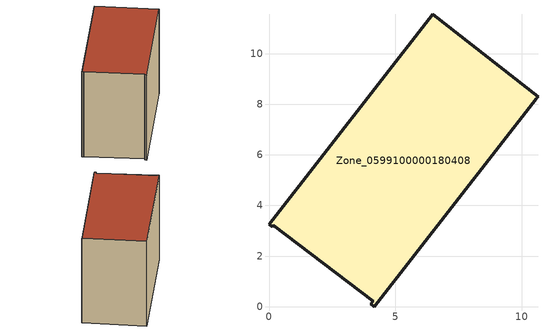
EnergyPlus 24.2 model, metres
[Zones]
Zone_0599100000180408
 floor ground (C_G): 0.12,3.16 0,3.26 6.49,11.56 10.64,8.31 10.57,8.22 4.17,0 4.03,0.11 4.12,0.22 0.16,3.21 z3.56
 wall outside (C_F): 0,3.26 0.12,3.16 0.16,3.21 4.12,0.22 4.03,0.11 4.17,0 10.57,8.22 10.64,8.31 6.49,11.56 0,3.26 z3.56:11.56
 roof outside (C_R): 10.64,8.31 6.49,11.56 0,3.26 0.12,3.16 0.16,3.21 4.12,0.22 4.03,0.11 4.17,0 10.57,8.22 z11.56
[BUILDING]
Pand.0599100000180408: North Axis=0; Terrain=City; Loads Convergence Tolerance Value=0.04; Temperature Convergence Tolerance Value=0.4; Solar Distribution=FullExterior; Maximum Number of Warmup Days=25; Minimum Number of Warmup Days=1
[Site:Location]
Rotterdam.The.Hague.AP_ZH_NLD Design_Conditions: Latitude=51.96; Longitude=4.45; Time Zone=1; Elevation=-4.5
[SITE:GROUNDTEMPERATURE:BUILDINGSURFACE]
18, 18, 18, 18, 18, 18, 18, 18, 18, 18, 18, 18
[MATERIAL] Thermal Absorptance=0.9; Solar Absorptance=0.7; Visible Absorptance=0.7
Name | Roughness | Thickness | Conductivity | Density | Specific Heat
G.TC.1975-1991 | MediumSmooth | 0.15 | 0.288461 | 540 | 1210
F.TC.1975-1991 | Rough | 0.3 | 0.230769 | 1920 | 840
R.TC.1975-1991 | MediumRough | 0.2 | 0.153846 | 1500 | 1000
[CONSTRUCTION]
C_G: G.TC.1975-1991
C_F: F.TC.1975-1991
C_R: R.TC.1975-1991
[ZONE]
Zone_0599100000180408: Type=1; Multiplier=1; Ceiling Height=Autocalculate; Volume=Autocalculate; Floor Area=autocalculate; Part of Total Floor Area=Yes
[ZONEINFILTRATION:DESIGNFLOWRATE]
Infil_Zone_0599100000180408: Zone or ZoneList or Space or SpaceList=Zone_0599100000180408; Schedule=AlwaysOn; Design Flow Rate Calculation Method=Flow/Area; Flow Rate per Floor Area=0.003; Constant Term Coefficient=1; Temperature Term Coefficient=0; Velocity Term Coefficient=0; Velocity Squared Term Coefficient=0
[HVACTEMPLATE:ZONE:IDEALLOADSAIRSYSTEM]
Zone_0599100000180408: Maximum Heating Supply Air Temperature=50; Minimum Cooling Supply Air Temperature=13; Maximum Heating Supply Air Humidity Ratio=0.0156; Minimum Cooling Supply Air Humidity Ratio=0.0077; Heating Limit=NoLimit; Cooling Limit=NoLimit; Dehumidification Control Type=ConstantSensibleHeatRatio; Cooling Sensible Heat Ratio=0.7; Dehumidification Setpoint=60; Humidification Control Type=None; Humidification Setpoint=30; Outdoor Air Method=None; Outdoor Air Flow Rate per Person=0.00944; Outdoor Air Flow Rate per Zone Floor Area=0; Outdoor Air Flow Rate per Zone=0; Demand Controlled Ventilation Type=None; Outdoor Air Economizer Type=NoEconomizer; Heat Recovery Type=None; Sensible Heat Recovery Effectiveness=0.7; Latent Heat Recovery Effectiveness=0.65
[ZONECONTROL:THERMOSTAT]
ThermostatControl_Zone_0599100000180408: Zone or ZoneList=Zone_0599100000180408; Control Type Schedule=DualSetpointControlType; Control 1=Thermostat_Zone_0599100000180408; Temperature Difference Between Cutout And Setpoint=0
[THERMOSTATSETPOINT:DUALSETPOINT]
Thermostat_Zone_0599100000180408: Heating Setpoint Temperature Schedule=HeatingSetpoint_Zone_0599100000180408; Cooling Setpoint Temperature Schedule=CoolingSetpoint_Zone_0599100000180408
[SCHEDULE:COMPACT]
HeatingSetpoint_Zone_0599100000180408: Through: 12/31, For: AllDays, Until: 24:00, 21
CoolingSetpoint_Zone_0599100000180408: Through: 12/31, For: AllDays, Until: 24:00, 24
DualSetpointControlType: Through: 12/31, For: AllDays, Until: 24:00, 4
AlwaysOn: Through: 12/31, For: AllDays, Until: 24:00, 1
